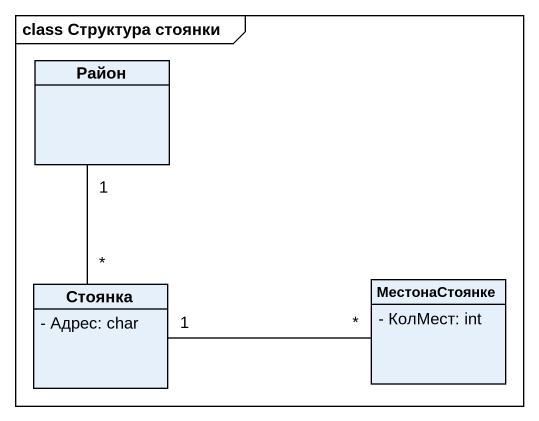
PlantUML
@startuml
mainframe class Структура стоянки
hide circle
hide empty members
skinparam classAttributeIconSize 0
class Район
class Стоянка {
  - Адрес: char
}
class МестонаСтоянке {
  - КолМест: int
}
Район "1" -- "*" Стоянка
Стоянка "1" -right- "*" МестонаСтоянке
@enduml
